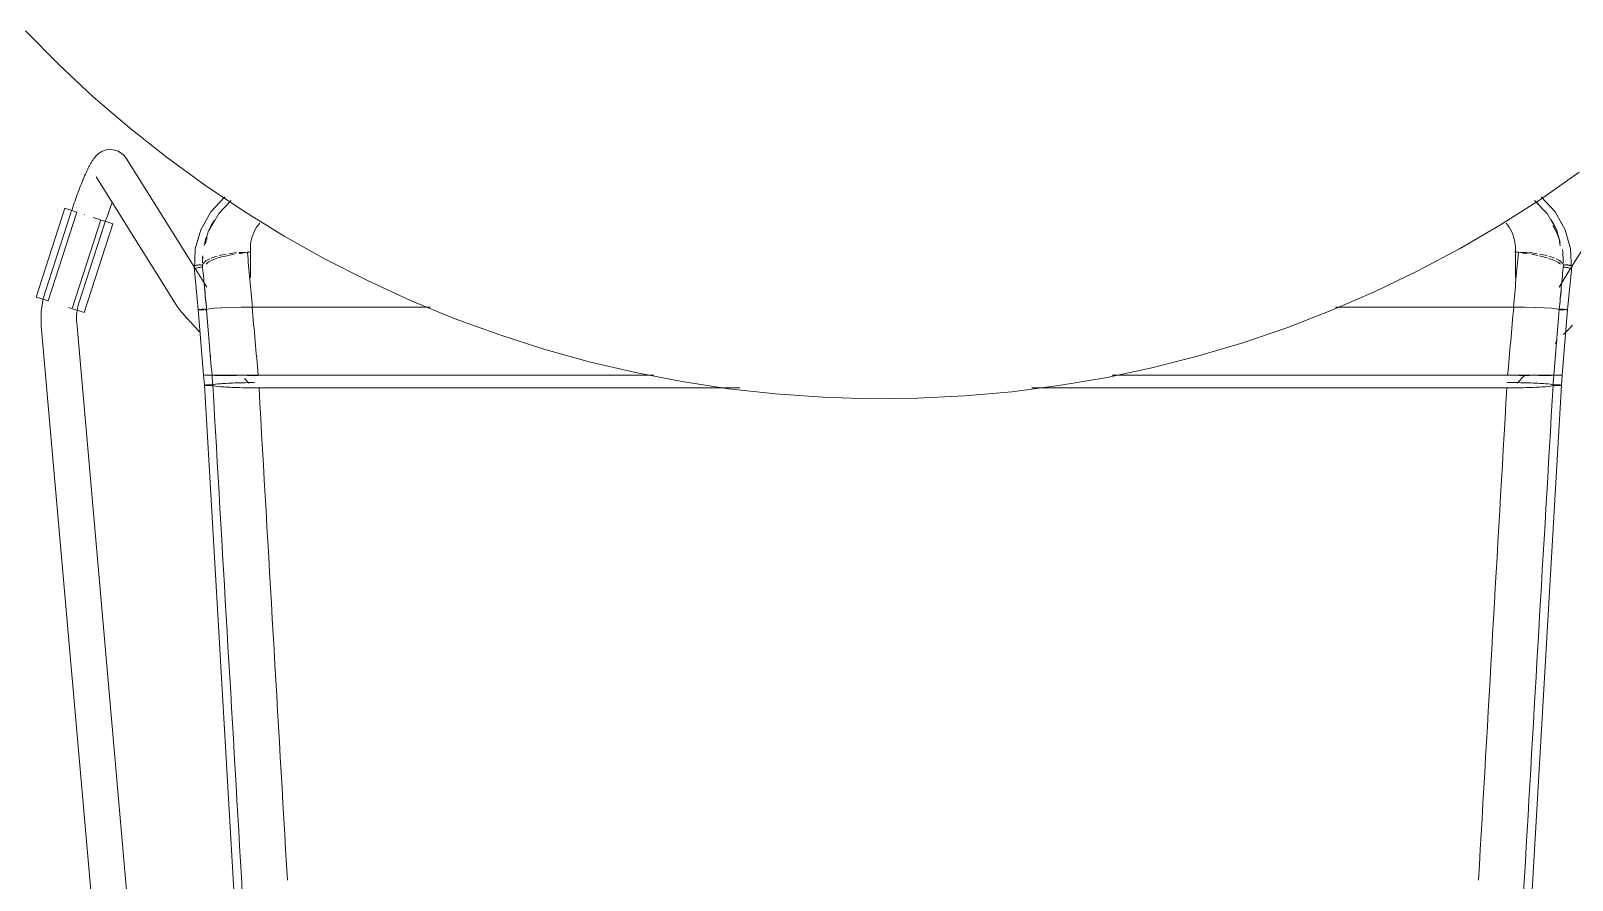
# Model space of a CAD drawing. Header units: millimetres. Extents: x 155927 to 295199, y -4084 to 97293.
# Drawn here: x 166799 to 167320, y 31231 to 31518 of the extents above; entities that cross this region are included whole.
import ezdxf

# ---------------------------------------------------------------- set-up
doc = ezdxf.new("R2010")
doc.units = ezdxf.units.MM
doc.header["$MEASUREMENT"] = 0
doc.layers.add('I-FURN', color=8, linetype='CONTINUOUS', lineweight=9)

msp = doc.modelspace()

# ---------------------------------------------------------------- linework, layer by layer
at = {"layer": 'I-FURN'}
for p, q in [((166797.02, 31518.02), (166808.28, 31506.64)), ((166808.28, 31506.64), (166819.97, 31495.73)), ((166819.97, 31495.73), (166832.1, 31485.29)), ((166832.1, 31485.29), (166844.63, 31475.35)), ((166822.86, 31477.2), (166821.94, 31476.63)), ((166824.24, 31477.72), (166822.86, 31477.2)), ((166826.21, 31477.89), (166824.24, 31477.72)), ((166828.44, 31477.31), (166826.21, 31477.89)), ((166830.17, 31476.08), (166828.44, 31477.31)), ((166818.47, 31471.97), (166818.24, 31471.52)), ((166818.7, 31472.41), (166818.47, 31471.97)), ((166818.93, 31472.84), (166818.7, 31472.41)), ((166819.16, 31473.25), (166818.93, 31472.84)), ((166819.39, 31473.65), (166819.16, 31473.25)), ((166819.64, 31474.04), (166819.39, 31473.65)), ((166819.89, 31474.43), (166819.64, 31474.04)), ((166820.17, 31474.82), (166819.89, 31474.43)), ((166820.48, 31475.22), (166820.17, 31474.82)), ((166820.85, 31475.65), (166820.48, 31475.22)), ((166821.32, 31476.11), (166820.85, 31475.65)), ((166821.94, 31476.63), (166821.32, 31476.11)), ((166830.17, 31476.08), (166831.06, 31474.96)), ((166854.1, 31438.19), (166831.06, 31474.96)), ((166844.63, 31475.35), (166857.55, 31465.91)), ((167342.85, 31474.96), (167319.82, 31438.19)), ((166816.08, 31466.62), (166815.83, 31466)), ((166816.33, 31467.23), (166816.08, 31466.62)), ((166816.58, 31467.83), (166816.33, 31467.23)), ((166816.82, 31468.41), (166816.58, 31467.83)), ((166817.06, 31468.97), (166816.82, 31468.41)), ((166817.3, 31469.51), (166817.06, 31468.97)), ((166817.54, 31470.04), (166817.3, 31469.51)), ((166817.78, 31470.55), (166817.54, 31470.04)), ((166818.01, 31471.04), (166817.78, 31470.55)), ((166818.24, 31471.52), (166818.01, 31471.04)), ((166820.9, 31468.59), (166848.2, 31425)), ((167309.24, 31461.03), (167322.36, 31470.19)), ((166814.05, 31461.27), (166813.8, 31460.55)), ((166814.31, 31461.97), (166814.05, 31461.27)), ((166814.56, 31462.67), (166814.31, 31461.97)), ((166814.82, 31463.36), (166814.56, 31462.67)), ((166815.07, 31464.04), (166814.82, 31463.36)), ((166815.32, 31464.7), (166815.07, 31464.04)), ((166815.58, 31465.36), (166815.32, 31464.7)), ((166815.83, 31466), (166815.58, 31465.36)), ((166857.55, 31465.91), (166870.84, 31457)), ((166859.7, 31456.77), (166864.44, 31461.92)), ((167314.22, 31456.77), (167309.47, 31461.92)), ((166800.69, 31427.98), (166810.38, 31457.99)), ((166812.41, 31456.43), (166803.69, 31429.62)), ((166804.74, 31426.68), (166814.43, 31456.69)), ((166810.38, 31457.99), (166812.34, 31457.36)), ((166812.34, 31457.36), (166814.31, 31456.72)), ((166812.55, 31456.89), (166812.41, 31456.43)), ((166812.8, 31457.63), (166812.55, 31456.89)), ((166813.05, 31458.37), (166812.8, 31457.63)), ((166813.29, 31459.1), (166813.05, 31458.37)), ((166813.55, 31459.83), (166813.29, 31459.1)), ((166813.8, 31460.55), (166813.55, 31459.83)), ((166825.08, 31456.47), (166824.85, 31455.8)), ((166825.32, 31457.14), (166825.08, 31456.47)), ((166825.56, 31457.8), (166825.32, 31457.14)), ((166825.79, 31458.44), (166825.56, 31457.8)), ((166826.03, 31459.08), (166825.79, 31458.44)), ((166826.26, 31459.7), (166826.03, 31459.08)), ((166856.31, 31450.76), (166859.7, 31456.77)), ((166859.02, 31450.36), (166862.38, 31456.19)), ((166862.38, 31456.19), (166866.65, 31460.66)), ((166870.84, 31457), (166884.47, 31448.63)), ((167295.76, 31452.41), (167309.24, 31461.03)), ((167311.53, 31456.19), (167307.28, 31460.65)), ((167314.9, 31450.36), (167311.53, 31456.19)), ((167317.61, 31450.76), (167314.22, 31456.77)), ((166822.5, 31454.08), (166812.81, 31424.07)), ((166815.11, 31425.92), (166823.82, 31452.73)), ((166816.85, 31422.77), (166826.54, 31452.77)), ((166817.03, 31455.84), (166816.95, 31455.87)), ((166822.4, 31454.11), (166819.92, 31454.91)), ((166822.61, 31454.04), (166824.59, 31453.4)), ((166823.93, 31453.06), (166823.82, 31452.73)), ((166824.15, 31453.75), (166823.93, 31453.06)), ((166824.38, 31454.44), (166824.15, 31453.75)), ((166824.62, 31455.12), (166824.38, 31454.44)), ((166824.59, 31453.4), (166826.54, 31452.77)), ((166824.85, 31455.8), (166824.62, 31455.12)), ((166854.44, 31444.24), (166856.31, 31450.76)), ((167281.95, 31444.33), (167295.76, 31452.41)), ((167319.48, 31444.24), (167317.61, 31450.76)), ((166884.47, 31448.63), (166898.43, 31440.8)), ((166854.15, 31437.33), (166854.44, 31444.24)), ((166872.1, 31443.12), (166873.15, 31443.12)), ((166873.09, 31444.36), (166873.09, 31434.61)), ((166898.43, 31440.8), (166912.69, 31433.55)), ((167267.83, 31436.82), (167281.95, 31444.33)), ((167300.77, 31443.12), (167301.82, 31443.12)), ((167300.82, 31434.61), (167300.82, 31444.36)), ((167319.77, 31437.33), (167319.48, 31444.24)), ((166854.03, 31438.23), (166855.45, 31423.74)), ((166858.37, 31431.37), (166854.47, 31437.59)), ((167253.42, 31429.87), (167267.83, 31436.82)), ((167319.59, 31437.82), (167315.55, 31431.37)), ((167319.89, 31438.23), (167318.47, 31423.74)), ((166912.69, 31433.55), (166927.22, 31426.87)), ((166802.65, 31427.35), (166800.69, 31427.98)), ((166802.64, 31425.18), (166802.48, 31424.05)), ((166802.83, 31426.31), (166802.64, 31425.18)), ((166804.62, 31426.72), (166802.65, 31427.35)), ((166803.08, 31427.42), (166802.83, 31426.31)), ((166803.36, 31428.53), (166803.08, 31427.42)), ((166803.69, 31429.62), (166803.36, 31428.53)), ((166814.74, 31424.61), (166814.91, 31425.25)), ((166814.91, 31425.25), (166815.1, 31425.89)), ((166815.1, 31425.89), (166815.11, 31425.92)), ((166848.2, 31425), (166848.42, 31424.68)), ((166848.42, 31424.68), (166848.6, 31424.42)), ((166927.22, 31426.87), (166942.02, 31420.77)), ((167238.74, 31423.5), (167253.42, 31429.87)), ((166802.31, 31421.77), (166802.3, 31420.63)), ((166802.3, 31420.63), (166802.33, 31419.49)), ((166802.38, 31422.91), (166802.31, 31421.77)), ((166802.33, 31419.49), (166802.4, 31418.35)), ((166802.48, 31424.05), (166802.38, 31422.91)), ((166812.71, 31424.1), (166811.55, 31424.48)), ((166814.9, 31423.4), (166812.92, 31424.04)), ((166814.3, 31420.67), (166814.31, 31421.34)), ((166814.32, 31420.01), (166814.3, 31420.67)), ((166814.31, 31421.34), (166814.34, 31422)), ((166814.36, 31419.35), (166814.32, 31420.01)), ((166814.34, 31422), (166814.4, 31422.66)), ((166814.4, 31422.66), (166814.49, 31423.31)), ((166814.49, 31423.31), (166814.6, 31423.96)), ((166814.6, 31423.96), (166814.74, 31424.61)), ((166816.85, 31422.77), (166814.9, 31423.4)), ((166848.6, 31424.42), (166848.77, 31424.19)), ((166848.77, 31424.19), (166848.95, 31423.97)), ((166848.95, 31423.97), (166849.13, 31423.75)), ((166849.13, 31423.75), (166849.32, 31423.52)), ((166849.32, 31423.52), (166849.52, 31423.28)), ((166849.52, 31423.28), (166849.73, 31423.02)), ((166849.73, 31423.02), (166849.96, 31422.76)), ((166849.96, 31422.76), (166850.2, 31422.48)), ((166850.2, 31422.48), (166850.46, 31422.18)), ((166850.46, 31422.18), (166850.74, 31421.88)), ((166850.74, 31421.88), (166851.02, 31421.55)), ((166851.02, 31421.55), (166851.32, 31421.22)), ((166851.32, 31421.22), (166851.64, 31420.86)), ((166851.64, 31420.86), (166851.97, 31420.5)), ((166851.97, 31420.5), (166852.31, 31420.12)), ((166852.31, 31420.12), (166852.67, 31419.73)), ((166852.67, 31419.73), (166853.04, 31419.33)), ((166855.45, 31423.74), (166855.52, 31423.76)), ((166855.52, 31423.76), (166855.45, 31423.74)), ((166855.45, 31423.74), (166857.28, 31401.54)), ((166855.45, 31423.74), (166855.51, 31423.71)), ((166855.52, 31423.71), (166855.45, 31423.74)), ((166855.51, 31423.71), (166855.7, 31423.69)), ((166855.71, 31423.79), (166855.52, 31423.76)), ((166855.71, 31423.69), (166855.52, 31423.71)), ((166855.7, 31423.69), (166855.99, 31423.67)), ((166856, 31423.81), (166855.71, 31423.79)), ((166855.71, 31423.79), (166856.01, 31423.81)), ((166856, 31423.67), (166855.71, 31423.69)), ((166855.99, 31423.67), (166856.38, 31423.65)), ((166856.39, 31423.82), (166856, 31423.81)), ((166856.38, 31423.65), (166856, 31423.67)), ((166856.01, 31423.81), (166856.39, 31423.82)), ((166856.38, 31423.65), (166856.83, 31423.64)), ((166856.83, 31423.64), (166856.38, 31423.65)), ((166856.84, 31423.84), (166856.39, 31423.82)), ((166856.39, 31423.82), (166856.85, 31423.84)), ((166856.83, 31423.64), (166857.32, 31423.63)), ((166857.32, 31423.63), (166856.83, 31423.64)), ((166857.33, 31423.84), (166856.84, 31423.84)), ((166856.85, 31423.84), (166857.34, 31423.84)), ((166857.83, 31423.84), (166857.33, 31423.84)), ((166857.34, 31423.84), (166857.83, 31423.84)), ((166857.82, 31423.64), (166858.29, 31423.64)), ((166858.29, 31423.64), (166857.82, 31423.64)), ((166858.3, 31423.83), (166857.83, 31423.84)), ((166857.83, 31423.84), (166858.3, 31423.83)), ((166858.3, 31423.83), (166859.19, 31424.02)), ((166859.19, 31424.02), (166858.3, 31423.83)), ((166859.19, 31424.02), (166860.91, 31424.2)), ((166860.93, 31424.2), (166859.19, 31424.02)), ((166860.93, 31424.2), (166863.36, 31424.35)), ((166863.41, 31424.35), (166860.93, 31424.2)), ((166863.4, 31424.35), (166866.44, 31424.46)), ((166866.51, 31424.47), (166863.41, 31424.35)), ((166866.5, 31424.47), (166869.94, 31424.54)), ((166869.94, 31424.54), (166866.51, 31424.47)), ((166873.8, 31424.57), (166870.04, 31424.54)), ((166870.04, 31424.54), (166873.68, 31424.57)), ((166933.92, 31424.57), (166873.8, 31424.57)), ((166873.8, 31424.57), (166933.92, 31424.57)), ((166942.02, 31420.77), (166957.04, 31415.27)), ((167223.82, 31417.73), (167238.74, 31423.5)), ((167300.12, 31424.57), (167240, 31424.57)), ((167240, 31424.57), (167300.12, 31424.57)), ((167303.88, 31424.54), (167300.12, 31424.57)), ((167300.24, 31424.57), (167303.88, 31424.54)), ((167307.41, 31424.47), (167303.88, 31424.54)), ((167303.97, 31424.54), (167307.41, 31424.47)), ((167310.51, 31424.35), (167307.41, 31424.47)), ((167307.48, 31424.46), (167310.51, 31424.35)), ((167312.99, 31424.2), (167310.51, 31424.35)), ((167310.55, 31424.35), (167312.99, 31424.2)), ((167314.73, 31424.02), (167312.99, 31424.2)), ((167313.01, 31424.2), (167314.73, 31424.02)), ((167314.73, 31424.02), (167315.61, 31423.83)), ((167315.62, 31423.83), (167314.73, 31424.02)), ((167315.61, 31423.83), (167316.08, 31423.84)), ((167316.09, 31423.84), (167315.62, 31423.83)), ((167315.63, 31423.64), (167316.1, 31423.64)), ((167316.1, 31423.64), (167315.63, 31423.64)), ((167316.08, 31423.84), (167316.58, 31423.84)), ((167316.58, 31423.84), (167316.09, 31423.84)), ((167316.1, 31423.64), (167316.6, 31423.63)), ((167316.6, 31423.63), (167316.1, 31423.64)), ((167317.08, 31423.84), (167316.58, 31423.84)), ((167316.58, 31423.84), (167317.07, 31423.84)), ((167316.6, 31423.63), (167317.09, 31423.64)), ((167317.09, 31423.64), (167316.6, 31423.63)), ((167318.46, 31423.74), (167316.64, 31401.54)), ((167317.07, 31423.84), (167317.52, 31423.82)), ((167317.53, 31423.82), (167317.08, 31423.84)), ((167317.09, 31423.64), (167317.54, 31423.65)), ((167317.54, 31423.65), (167317.09, 31423.64)), ((167317.52, 31423.82), (167317.91, 31423.81)), ((167317.91, 31423.81), (167317.53, 31423.82)), ((167318.21, 31423.79), (167317.91, 31423.81)), ((167317.91, 31423.81), (167318.2, 31423.79)), ((167317.92, 31423.67), (167318.21, 31423.69)), ((167318.21, 31423.69), (167317.92, 31423.67)), ((167318.4, 31423.76), (167318.21, 31423.79)), ((167318.21, 31423.69), (167318.4, 31423.71)), ((167318.4, 31423.71), (167318.21, 31423.69)), ((167318.39, 31423.76), (167318.46, 31423.74)), ((167318.47, 31423.74), (167318.4, 31423.76)), ((167318.4, 31423.71), (167318.47, 31423.74)), ((167318.46, 31423.74), (167318.4, 31423.71)), ((166802.4, 31418.35), (166802.41, 31418.3)), ((166802.41, 31418.3), (166841.36, 30974.98)), ((166851.66, 30994.85), (166814.36, 31419.35)), ((166853.04, 31419.33), (166853.42, 31418.92)), ((166853.42, 31418.92), (166853.81, 31418.49)), ((166853.81, 31418.49), (166854.21, 31418.06)), ((166854.21, 31418.06), (166854.62, 31417.61)), ((166854.62, 31417.61), (166855.05, 31417.16)), ((166855.05, 31417.16), (166855.48, 31416.7)), ((166855.48, 31416.7), (166855.92, 31416.23)), ((166957.04, 31415.27), (166972.27, 31410.38)), ((167208.68, 31412.56), (167223.82, 31417.73)), ((167317.55, 31415.75), (167317.09, 31415.27)), ((167318, 31416.23), (167317.55, 31415.75)), ((167318.44, 31416.7), (167318, 31416.23)), ((167318.87, 31417.16), (167318.44, 31416.7)), ((167319.29, 31417.61), (167318.87, 31417.16)), ((167319.7, 31418.06), (167319.29, 31417.61)), ((167320.11, 31418.49), (167319.7, 31418.06)), ((166972.27, 31410.38), (166987.69, 31406.1)), ((167193.34, 31407.99), (167208.68, 31412.56)), ((167314.73, 31412.78), (167314.25, 31412.27)), ((166987.69, 31406.1), (167003.26, 31402.44)), ((167162.19, 31400.72), (167177.84, 31404.05)), ((167177.84, 31404.05), (167193.34, 31407.99)), ((166857.55, 31398.18), (166857.28, 31401.54)), ((166857.35, 31401.53), (166857.28, 31401.54)), ((166857.28, 31401.54), (166857.35, 31401.54)), ((166857.34, 31401.54), (166857.28, 31401.54)), ((166857.28, 31401.54), (166857.35, 31401.53)), ((166857.82, 31401.54), (166857.53, 31401.54)), ((166857.54, 31401.54), (166857.83, 31401.54)), ((166858.21, 31401.54), (166857.82, 31401.54)), ((166857.83, 31401.54), (166858.21, 31401.54)), ((166858.22, 31401.53), (166857.83, 31401.53)), ((166857.83, 31401.53), (166858.21, 31401.53)), ((166858.21, 31401.54), (166858.66, 31401.54)), ((166858.66, 31401.54), (166858.21, 31401.54)), ((166858.21, 31401.53), (166858.66, 31401.53)), ((166858.67, 31401.53), (166858.22, 31401.53)), ((166858.66, 31401.54), (166859.15, 31401.54)), ((166859.15, 31401.54), (166858.66, 31401.54)), ((166858.66, 31401.53), (166859.16, 31401.53)), ((166859.16, 31401.53), (166858.67, 31401.53)), ((166859.15, 31401.54), (166859.65, 31401.54)), ((166859.65, 31401.54), (166859.15, 31401.54)), ((166859.65, 31401.53), (166859.16, 31401.53)), ((166859.16, 31401.53), (166859.65, 31401.53)), ((166859.65, 31401.54), (166860.12, 31401.54)), ((166860.12, 31401.54), (166859.65, 31401.54)), ((166860.12, 31401.53), (166859.65, 31401.53)), ((166859.65, 31401.53), (166860.12, 31401.53)), ((166860.12, 31401.54), (166861.01, 31401.56)), ((166861, 31401.56), (166860.12, 31401.54)), ((166862.75, 31401.57), (166861, 31401.56)), ((166861.01, 31401.56), (166862.75, 31401.57)), ((166862.77, 31401.5), (166861.02, 31401.51)), ((166861.02, 31401.51), (166862.77, 31401.5)), ((166863.05, 31398.68), (166861.3, 31398.49)), ((166865.25, 31401.58), (166862.75, 31401.57)), ((166862.76, 31401.57), (166865.25, 31401.58)), ((166865.27, 31401.49), (166862.77, 31401.5)), ((166862.77, 31401.5), (166865.27, 31401.49)), ((166865.54, 31398.84), (166863.05, 31398.68)), ((166868.39, 31401.59), (166865.25, 31401.58)), ((166865.26, 31401.58), (166868.39, 31401.59)), ((166868.4, 31401.48), (166865.27, 31401.49)), ((166865.27, 31401.49), (166868.39, 31401.48)), ((166868.66, 31398.96), (166865.54, 31398.84)), ((166868.39, 31401.59), (166871.95, 31401.6)), ((166871.95, 31401.6), (166868.39, 31401.59)), ((166872.21, 31399.04), (166868.66, 31398.96)), ((166871.05, 31400.45), (166872.52, 31398.92)), ((166875.74, 31401.6), (166871.95, 31401.6)), ((166875.73, 31401.47), (166871.95, 31401.47)), ((166871.95, 31401.47), (166875.73, 31401.47)), ((166871.96, 31401.6), (166875.74, 31401.6)), ((166874.47, 31399.07), (166872.21, 31399.04)), ((166875.74, 31401.6), (167009.38, 31401.6)), ((167009.38, 31401.6), (166875.74, 31401.6)), ((167003.26, 31402.44), (167018.97, 31399.41)), ((167018.97, 31399.41), (167034.79, 31397)), ((167146.42, 31398.03), (167162.19, 31400.72)), ((167164.43, 31401.6), (167298.17, 31401.6)), ((167298.17, 31401.6), (167164.43, 31401.6)), ((167301.7, 31399.04), (167298.02, 31399.07)), ((167298.17, 31401.6), (167301.96, 31401.6)), ((167301.96, 31401.6), (167298.17, 31401.6)), ((167301.4, 31398.92), (167303.97, 31401.59)), ((167305.25, 31398.96), (167301.7, 31399.04)), ((167301.96, 31401.6), (167305.53, 31401.59)), ((167305.53, 31401.59), (167301.96, 31401.6)), ((167305.52, 31401.48), (167301.96, 31401.47)), ((167301.97, 31401.47), (167305.52, 31401.48)), ((167308.37, 31398.84), (167305.25, 31398.96)), ((167305.53, 31401.59), (167308.66, 31401.58)), ((167308.66, 31401.58), (167305.53, 31401.59)), ((167310.87, 31398.68), (167308.37, 31398.84)), ((167311.14, 31401.5), (167308.64, 31401.49)), ((167308.65, 31401.49), (167311.15, 31401.5)), ((167308.66, 31401.58), (167311.16, 31401.57)), ((167311.17, 31401.57), (167308.66, 31401.58)), ((167312.62, 31398.49), (167310.87, 31398.68)), ((167312.89, 31401.51), (167311.14, 31401.5)), ((167311.15, 31401.5), (167312.9, 31401.51)), ((167311.17, 31401.57), (167312.91, 31401.56)), ((167312.91, 31401.56), (167311.17, 31401.57)), ((167312.91, 31401.56), (167313.8, 31401.54)), ((167313.8, 31401.54), (167312.91, 31401.56)), ((167314.26, 31401.53), (167313.79, 31401.53)), ((167313.79, 31401.53), (167314.26, 31401.53)), ((167313.8, 31401.54), (167314.27, 31401.54)), ((167314.27, 31401.54), (167313.8, 31401.54)), ((167314.76, 31401.53), (167314.26, 31401.53)), ((167314.26, 31401.53), (167314.76, 31401.53)), ((167314.27, 31401.54), (167314.77, 31401.54)), ((167314.77, 31401.54), (167314.27, 31401.54)), ((167315.25, 31401.53), (167314.76, 31401.53)), ((167314.76, 31401.53), (167315.25, 31401.53)), ((167314.77, 31401.54), (167315.26, 31401.54)), ((167315.26, 31401.54), (167314.77, 31401.54)), ((167315.7, 31401.53), (167315.25, 31401.53)), ((167315.25, 31401.53), (167315.7, 31401.53)), ((167315.26, 31401.54), (167315.71, 31401.54)), ((167315.71, 31401.54), (167315.26, 31401.54)), ((167316.08, 31401.53), (167315.7, 31401.53)), ((167315.7, 31401.53), (167316.09, 31401.53)), ((167315.71, 31401.54), (167316.09, 31401.54)), ((167316.09, 31401.54), (167315.71, 31401.54)), ((167316.38, 31401.53), (167316.08, 31401.53)), ((167316.09, 31401.54), (167316.38, 31401.54)), ((167316.39, 31401.54), (167316.09, 31401.54)), ((167316.09, 31401.53), (167316.38, 31401.53)), ((167316.37, 31398.18), (167316.63, 31401.54)), ((167316.38, 31401.54), (167316.57, 31401.54)), ((167316.57, 31401.53), (167316.38, 31401.53)), ((167316.38, 31401.53), (167316.57, 31401.53)), ((167316.57, 31401.54), (167316.39, 31401.54)), ((167316.57, 31401.54), (167316.63, 31401.54)), ((167316.63, 31401.54), (167316.57, 31401.53)), ((167316.57, 31401.53), (167316.64, 31401.54)), ((167316.64, 31401.54), (167316.57, 31401.54)), ((166857.62, 31398.2), (166857.55, 31398.18)), ((166857.55, 31398.18), (166876.84, 31066.27)), ((166857.55, 31398.18), (166857.62, 31398.15)), ((166857.81, 31398.23), (166857.62, 31398.2)), ((166857.62, 31398.15), (166857.81, 31398.12)), ((166858.11, 31398.25), (166857.81, 31398.23)), ((166857.81, 31398.12), (166858.1, 31398.1)), ((166858.1, 31398.1), (166858.48, 31398.08)), ((166858.49, 31398.27), (166858.11, 31398.25)), ((166858.48, 31398.08), (166858.93, 31398.07)), ((166858.94, 31398.28), (166858.49, 31398.27)), ((166858.93, 31398.07), (166859.42, 31398.07)), ((166859.43, 31398.29), (166858.94, 31398.28)), ((166859.42, 31398.07), (166859.92, 31398.07)), ((166859.93, 31398.29), (166859.43, 31398.29)), ((166859.92, 31398.07), (166860.39, 31398.08)), ((166860.4, 31398.28), (166859.93, 31398.29)), ((166860.39, 31398.08), (166861.28, 31397.87)), ((166861.3, 31398.49), (166860.4, 31398.28)), ((166861.28, 31397.87), (166863.03, 31397.67)), ((166863.03, 31397.67), (166865.53, 31397.51)), ((166865.53, 31397.51), (166868.66, 31397.39)), ((166868.66, 31397.39), (166872.22, 31397.31)), ((166872.22, 31397.31), (166876.01, 31397.28)), ((166876.01, 31397.28), (167038.6, 31397.28)), ((167038.6, 31397.28), (166876.01, 31397.28)), ((167034.79, 31397), (167050.69, 31395.23)), ((167050.69, 31395.23), (167066.65, 31394.1)), ((167066.65, 31394.1), (167082.64, 31393.61)), ((167082.64, 31393.61), (167098.64, 31393.76)), ((167098.64, 31393.76), (167114.62, 31394.54)), ((167114.62, 31394.54), (167130.55, 31395.97)), ((167130.55, 31395.97), (167146.42, 31398.03)), ((167137.34, 31397.28), (167297.91, 31397.28)), ((167297.91, 31397.28), (167137.34, 31397.28)), ((167316.36, 31398.18), (167297.08, 31066.27)), ((167297.91, 31397.28), (167301.69, 31397.31)), ((167301.69, 31397.31), (167305.26, 31397.39)), ((167305.26, 31397.39), (167308.39, 31397.51)), ((167308.39, 31397.51), (167310.89, 31397.67)), ((167310.89, 31397.67), (167312.64, 31397.87)), ((167313.52, 31398.28), (167312.62, 31398.49)), ((167312.64, 31397.87), (167313.53, 31398.08)), ((167313.99, 31398.29), (167313.52, 31398.28)), ((167313.53, 31398.08), (167314, 31398.07)), ((167314.49, 31398.29), (167313.99, 31398.29)), ((167314, 31398.07), (167314.5, 31398.07)), ((167314.98, 31398.28), (167314.49, 31398.29)), ((167314.5, 31398.07), (167314.98, 31398.07)), ((167315.43, 31398.27), (167314.98, 31398.28)), ((167314.98, 31398.07), (167315.44, 31398.08)), ((167315.81, 31398.25), (167315.43, 31398.27)), ((167315.44, 31398.08), (167315.82, 31398.1)), ((167316.11, 31398.23), (167315.81, 31398.25)), ((167315.82, 31398.1), (167316.11, 31398.12)), ((167316.3, 31398.2), (167316.11, 31398.23)), ((167316.11, 31398.12), (167316.3, 31398.15)), ((167316.36, 31398.18), (167316.3, 31398.2)), ((167316.3, 31398.15), (167316.36, 31398.18))]:
    msp.add_line(p, q, dxfattribs=at)
for points in [[(167307.22, 31460.63), (167307.68, 31460.25), (167308.14, 31459.86), (167308.59, 31459.46)], [(166858.53, 31448.18), (166858.27, 31447.47), (166858.09, 31446.75), (166857.96, 31446.01)], [(166856.86, 31438.78), (166857.01, 31439.18), (166857.57, 31439.93), (166858.72, 31440.63), (166859.41, 31440.95)], [(166856.9, 31440.32), (166856.9, 31440.87), (166856.93, 31441.42), (166856.96, 31441.96)], [(166857.01, 31441.56), (166856.95, 31440.92), (166856.94, 31440.26), (166856.95, 31439.61)], [(166861.87, 31441.06), (166861.06, 31440.79), (166860.25, 31440.51), (166859.69, 31440.21)], [(166862.52, 31442.02), (166863.26, 31442.21), (166864.06, 31442.37), (166864.89, 31442.52)], [(166865.75, 31442.65), (166866.6, 31442.78), (166867.47, 31442.89), (166868.38, 31442.95)], [(166870.69, 31442.88), (166870.21, 31442.83), (166869.74, 31442.77), (166869.28, 31442.7)], [(166869.31, 31443.02), (166870.22, 31443.08), (166871.15, 31443.11), (166872.1, 31443.12)], [(166872.1, 31443.12), (166872.36, 31440.09), (166872.9, 31433.95), (166873.49, 31427.7), (166873.8, 31424.57)], [(166873.15, 31443.12), (166873.1, 31443.62), (166873.08, 31444.13), (166873.09, 31444.64)], [(167301.82, 31443.12), (167301.56, 31440.09), (167301.01, 31433.95), (167300.42, 31427.7), (167300.12, 31424.57)], [(167300.82, 31444.64), (167300.83, 31444.13), (167300.81, 31443.62), (167300.77, 31443.12)], [(167301.82, 31443.12), (167302.76, 31443.11), (167303.69, 31443.08), (167304.6, 31443.02)], [(167308.34, 31442.05), (167307.69, 31442.19), (167307.03, 31442.33), (167306.34, 31442.45)], [(167311.6, 31441.2), (167310.8, 31441.45), (167309.92, 31441.68), (167309, 31441.9)], [(167309.02, 31442.52), (167309.86, 31442.37), (167310.67, 31442.21), (167311.41, 31442.02)], [(167314.22, 31440.21), (167313.59, 31440.51), (167312.84, 31440.78), (167312.02, 31441.05)], [(167312.07, 31441.84), (167312.8, 31441.63), (167313.44, 31441.4), (167314.04, 31441.15)], [(167316.71, 31444.07), (167316.9, 31442.83), (167316.94, 31441.58), (167316.94, 31440.31)], [(167317.01, 31439.62), (167316.99, 31440.51), (167316.94, 31441.41), (167316.83, 31442.3)], [(166856.86, 31438.78), (166857.1, 31436.34), (166857.58, 31431.39), (166858.06, 31426.35), (166858.3, 31423.83)], [(166859.45, 31440.09), (166858.81, 31439.78), (166858.42, 31439.46), (166858.09, 31439.14)], [(167316.04, 31439.14), (167315.63, 31439.46), (167315.11, 31439.79), (167314.47, 31440.1)], [(167317.05, 31438.78), (167316.81, 31436.34), (167316.33, 31431.39), (167315.86, 31426.35), (167315.62, 31423.83)], [(167319.7, 31437.48), (167319.66, 31437.53), (167319.54, 31437.62), (167319.24, 31437.75), (167318.86, 31437.87), (167318.4, 31437.96), (167317.91, 31438.03), (167317.41, 31438.06), (167317.1, 31438.06), (167316.95, 31438.05)], [(166857.58, 31430.73), (166857.82, 31428.38), (166858.05, 31426.02), (166858.29, 31423.64)], [(167316.33, 31430.73), (167316.1, 31428.44), (167315.88, 31426.14), (167315.65, 31423.83)], [(166859.2, 31412.69), (166858.9, 31416.35), (166858.59, 31420), (166858.29, 31423.64)], [(166860.12, 31401.54), (166859.81, 31405.26), (166859.21, 31412.7), (166858.61, 31420.12), (166858.3, 31423.83)], [(167313.8, 31401.54), (167314.1, 31405.26), (167314.71, 31412.7), (167315.31, 31420.12), (167315.61, 31423.83)], [(166859.6, 31407.85), (166859.57, 31408.26), (166859.53, 31408.67), (166859.5, 31409.08)], [(166860.12, 31401.54), (166860.16, 31400.97), (166860.25, 31399.81), (166860.34, 31398.65), (166860.39, 31398.08)], [(166860.12, 31401.53), (166860.17, 31400.99), (166860.26, 31399.9), (166860.35, 31398.82), (166860.39, 31398.28)], [(167313.79, 31401.53), (167313.75, 31400.99), (167313.66, 31399.9), (167313.57, 31398.82), (167313.52, 31398.28)], [(167313.8, 31401.54), (167313.75, 31400.97), (167313.66, 31399.81), (167313.57, 31398.65), (167313.53, 31398.08)], [(166879.71, 31066.08), (166876.49, 31121.32), (166870.05, 31231.91), (166863.61, 31342.67), (166860.39, 31398.08)], [(166885.59, 31230.79), (166882.4, 31286.25), (166879.2, 31341.76), (166876.01, 31397.28)], [(167297.91, 31397.28), (167294.71, 31341.76), (167291.52, 31286.23), (167288.32, 31230.79)], [(167294.21, 31066.08), (167297.43, 31121.32), (167303.87, 31231.91), (167310.31, 31342.67), (167313.53, 31398.08)], [(167313.52, 31398.28), (167314.12, 31398.29), (167315.62, 31398.29), (167316.37, 31398.21), (167316.37, 31398.18)]]:
    msp.add_open_spline(points, degree=3, dxfattribs=at)
for points, knots in [([(166857.47, 31445.47), (166857.91, 31447.55), (166858.89, 31450.51), (166860.44, 31453.17), (166860.97, 31453.98)], [-0.8210019, -0.8210019, -0.8210019, -0.8210019, -0.6666667, -0.5975811, -0.5975811, -0.5975811, -0.5975811]), ([(166873.15, 31443.12), (166872.93, 31445.5), (166873.56, 31449.11), (166875.49, 31452.11), (166876.26, 31453.01)], [0, 0, 0, 0, 0.3333333, 0.5, 0.5, 0.5, 0.5]), ([(167297.66, 31453.01), (167298.42, 31452.11), (167300.35, 31449.11), (167300.98, 31445.5), (167300.77, 31443.12)], [0.5, 0.5, 0.5, 0.5, 0.6666667, 1, 1, 1, 1]), ([(167312.85, 31454.25), (167313.41, 31453.35), (167315.08, 31450.53), (167315.69, 31447.43), (167315.98, 31445.29)], [0.591443, 0.591443, 0.591443, 0.591443, 0.6666667, 0.8236682, 0.8236682, 0.8236682, 0.8236682]), ([(167315.97, 31446.39), (167315.58, 31447.74), (167314.85, 31449.69), (167313.85, 31451.52), (167313.5, 31452.1)], [0.2297626, 0.2297626, 0.2297626, 0.2297626, 0.3333333, 0.3824546, 0.3824546, 0.3824546, 0.3824546]), ([(166859.86, 31441.15), (166860.45, 31441.4), (166861.11, 31441.63), (166861.85, 31441.84), (166861.85, 31441.84)], [0.3682191, 0.3682191, 0.3682191, 0.3682191, 0.5, 0.5005542, 0.5005542, 0.5005542, 0.5005542]), ([(166867.57, 31442.44), (166866.89, 31442.32), (166865.05, 31441.96), (166863.18, 31441.52), (166862.14, 31441.21)], [-0.7585604, -0.7585604, -0.7585604, -0.7585604, -0.6666667, -0.5, -0.5, -0.5, -0.5]), ([(167304.73, 31442.69), (167304.71, 31442.69), (167304.21, 31442.77), (167303.71, 31442.82), (167303.23, 31442.87)], [-0.17018152, -0.17018152, -0.17018152, -0.17018152, -0.16666667, -0.10519756, -0.10519756, -0.10519756, -0.10519756]), ([(167304.75, 31443.01), (167305.01, 31442.99), (167306.18, 31442.91), (167307.32, 31442.77), (167308.17, 31442.65)], [0.1307877, 0.1307877, 0.1307877, 0.1307877, 0.1666667, 0.2913131, 0.2913131, 0.2913131, 0.2913131]), ([(167314.53, 31440.94), (167315.21, 31440.62), (167316.34, 31439.92), (167316.91, 31439.18), (167317.05, 31438.78)], [0.6690305, 0.6690305, 0.6690305, 0.6690305, 0.8333333, 1, 1, 1, 1]), ([(166854.08, 31438.38), (166854.09, 31438.4), (166854.14, 31438.45), (166854.25, 31438.52), (166854.44, 31438.62), (166854.76, 31438.72), (166855.15, 31438.8), (166855.51, 31438.83), (166855.89, 31438.85), (166856.33, 31438.85), (166856.69, 31438.81), (166856.86, 31438.78)], [0.5555556, 0.5555556, 0.5555556, 0.5555556, 0.5833333, 0.6180556, 0.6527778, 0.7222222, 0.7916667, 0.8263889, 0.8611111, 0.9305556, 1, 1, 1, 1]), ([(166856.97, 31438.05), (166856.74, 31438.06), (166856.26, 31438.06), (166855.51, 31437.97), (166854.84, 31437.82), (166854.41, 31437.64), (166854.25, 31437.53), (166854.21, 31437.48)], [-1, -1, -1, -1, -0.90625, -0.8125, -0.71875, -0.625, -0.5625, -0.5625, -0.5625, -0.5625]), ([(167317.05, 31438.78), (167317.19, 31438.8), (167317.48, 31438.84), (167317.9, 31438.85), (167318.28, 31438.84), (167318.57, 31438.82), (167318.84, 31438.78), (167319.09, 31438.74), (167319.31, 31438.67), (167319.51, 31438.61), (167319.7, 31438.51), (167319.81, 31438.42), (167319.84, 31438.38)], [0, 0, 0, 0, 0.0555556, 0.1111111, 0.1666667, 0.1944444, 0.2222222, 0.2777778, 0.3055556, 0.3333333, 0.3888889, 0.4444444, 0.4444444, 0.4444444, 0.4444444]), ([(166875.74, 31401.6), (166875.4, 31405.43), (166874.71, 31413.09), (166874.02, 31420.75), (166873.68, 31424.57)], [0.0000001, 0.0000001, 0.0000001, 0.0000001, 0.5, 1, 1, 1, 1]), ([(167300.24, 31424.57), (167299.89, 31420.74), (167299.21, 31413.09), (167298.52, 31405.43), (167298.17, 31401.6)], [0.0000373, 0.0000373, 0.0000373, 0.0000373, 0.5, 0.9999999, 0.9999999, 0.9999999, 0.9999999]), ([(167313.79, 31401.53), (167314.1, 31405.22), (167314.54, 31410.56), (167314.98, 31415.89), (167315.12, 31417.53)], [0, 0, 0, 0, 0.5, 0.7233886, 0.7233886, 0.7233886, 0.7233886]), ([(166860.39, 31398.28), (166860.68, 31398.42), (166862.08, 31398.63), (166865.43, 31398.85), (166868.58, 31398.97), (166871.7, 31399.04), (166873.71, 31399.06), (166874.47, 31399.07)], [-1, -1, -1, -1, -0.6666667, -0.5, -0.3333333, -0.1666667, -0.0664381, -0.0664381, -0.0664381, -0.0664381]), ([(167298.02, 31399.07), (167300.53, 31399.07), (167304.3, 31399.01), (167308.49, 31398.85), (167311.84, 31398.63), (167313.23, 31398.42), (167313.52, 31398.28)], [-0.996036, -0.996036, -0.996036, -0.996036, -0.6666667, -0.5, -0.3333333, 0, 0, 0, 0]), ([(166857.55, 31398.18), (166857.55, 31398.2), (166857.69, 31398.22), (166858.09, 31398.25), (166858.47, 31398.27), (166858.93, 31398.28), (166859.43, 31398.29), (166859.93, 31398.29), (166860.25, 31398.28), (166860.39, 31398.28)], [-0.5, -0.5, -0.5, -0.5, -0.375, -0.3125, -0.25, -0.1875, -0.125, -0.0625, 0, 0, 0, 0]), ([(166860.39, 31398.08), (166860.16, 31398.07), (166859.67, 31398.06), (166859.04, 31398.07), (166858.58, 31398.08), (166858.16, 31398.09), (166857.71, 31398.13), (166857.55, 31398.16), (166857.55, 31398.18)], [-1, -1, -1, -1, -0.90625, -0.8125, -0.765625, -0.71875, -0.625, -0.501507, -0.501507, -0.501507, -0.501507]), ([(166876.01, 31397.28), (166874.73, 31397.28), (166872.18, 31397.3), (166868.58, 31397.38), (166865.41, 31397.5), (166862.05, 31397.72), (166860.66, 31397.93), (166860.39, 31398.08)], [-1, -1, -1, -1, -0.833333, -0.666667, -0.5, -0.333333, 0, 0, 0, 0]), ([(167313.53, 31398.08), (167313.25, 31397.93), (167311.86, 31397.72), (167308.51, 31397.5), (167305.34, 31397.38), (167301.73, 31397.3), (167299.19, 31397.28), (167297.91, 31397.28)], [-1, -1, -1, -1, -0.666667, -0.5, -0.333333, -0.166667, 0, 0, 0, 0]), ([(167316.37, 31398.18), (167316.37, 31398.16), (167316.23, 31398.13), (167315.84, 31398.1), (167315.45, 31398.08), (167315, 31398.07), (167314.5, 31398.06), (167314, 31398.07), (167313.68, 31398.07), (167313.53, 31398.08)], [-0.498493, -0.498493, -0.498493, -0.498493, -0.375, -0.3125, -0.25, -0.1875, -0.125, -0.0625, 0, 0, 0, 0])]:
    msp.add_open_spline(points, degree=3, knots=knots, dxfattribs=at)

doc.saveas('drawing.dxf')
